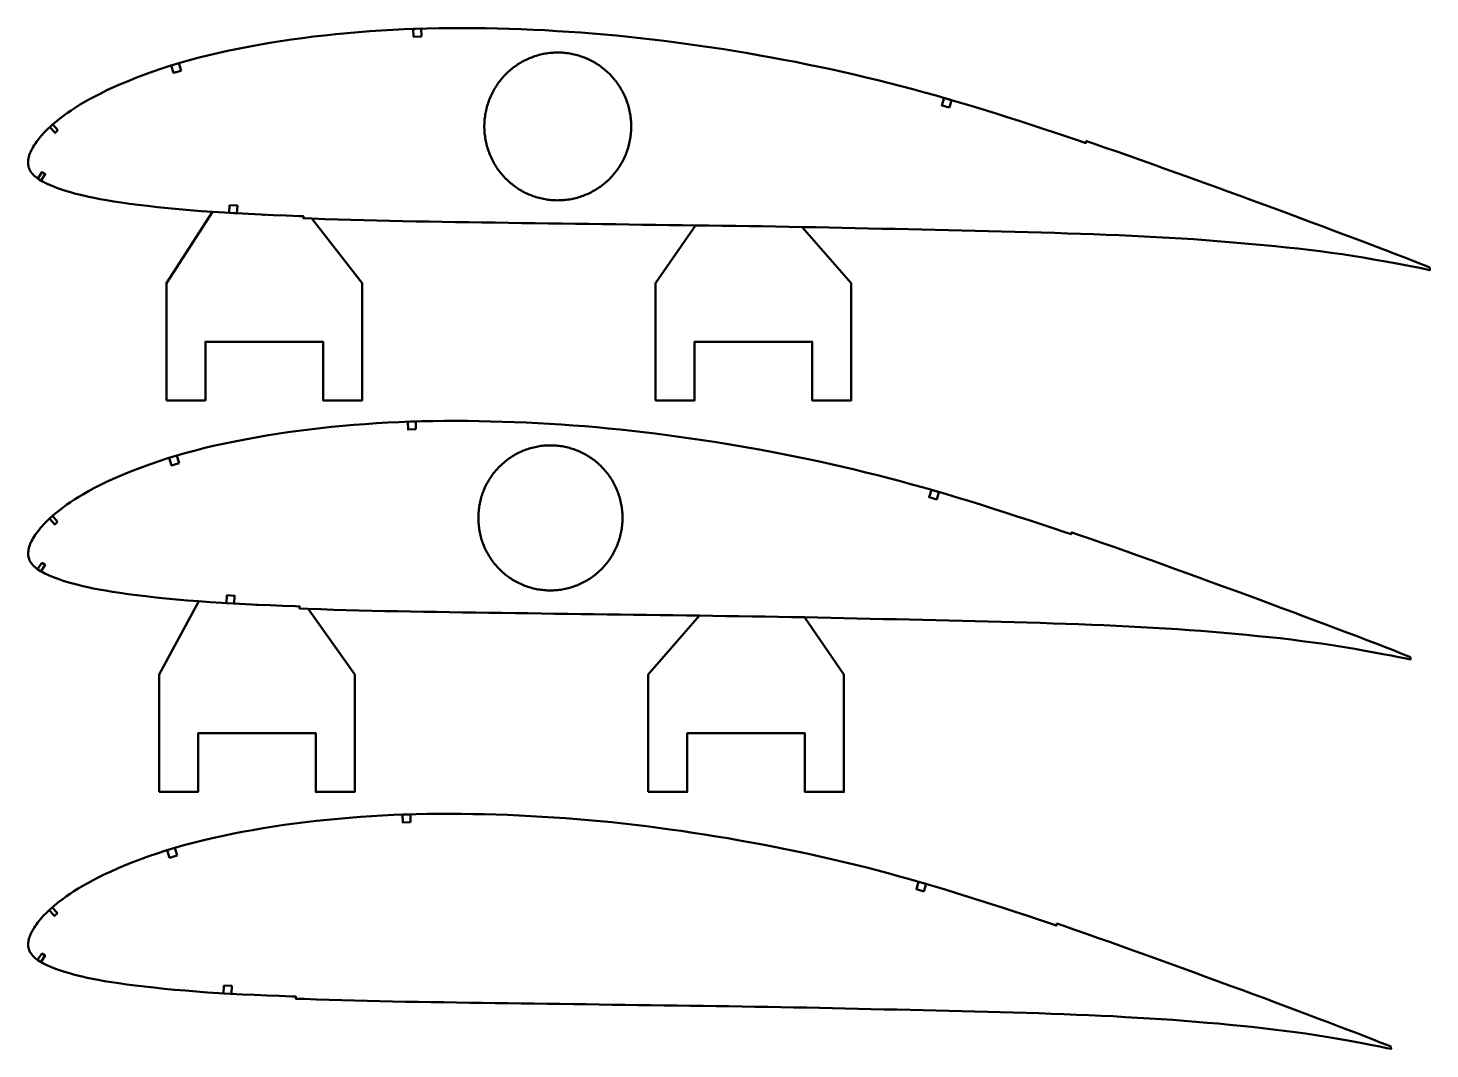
# Model space of a CAD drawing. Header units: metres. Extents: x -32 to 1074, y -15727 to -24.
# Drawn here: x -1 to 716, y -10371 to -9850 of the extents above; entities that cross this region are included whole.
import ezdxf

# ---------------------------------------------------------------- set-up
doc = ezdxf.new("R2010")
doc.units = ezdxf.units.M
doc.layers.add('Layer', color=7, linetype='Continuous', lineweight=50)

msp = doc.modelspace()

# ---------------------------------------------------------------- linework, layer by layer
at = {"layer": 'Layer', "color": 1}
for p, q in [((120, -9945.09), (120, -9945.59)), ((370, -9950.96), (370, -9951.46)), ((116.25, -10144.35), (116.25, -10144.85)), ((366.25, -10150.27), (366.25, -10150.77))]:
    msp.add_line(p, q, dxfattribs=at)
at = {"layer": 'Layer'}
for points in [[(715.65, -9972.07), (713.51, -9971.2), (710.06, -9969.86), (706.33, -9968.39), (702.26, -9966.8), (697.82, -9965.11), (693.04, -9963.28), (687.98, -9961.35), (682.68, -9959.33), (677.24, -9957.25), (671.74, -9955.17), (666.19, -9953.12), (660.57, -9951), (654.88, -9948.84), (649.1, -9946.69), (643.22, -9944.52), (637.24, -9942.33), (631.15, -9940.09), (624.96, -9937.83), (618.7, -9935.54), (612.39, -9933.24), (606.06, -9930.93), (599.73, -9928.63), (593.41, -9926.33), (587.08, -9924.05), (580.76, -9921.77), (574.45, -9919.51), (568.17, -9917.27), (561.91, -9915.06), (555.66, -9912.86), (549.42, -9910.69), (543.19, -9908.54), (540.11, -9907.49), (539.77, -9908.48), (536.64, -9907.41), (530.45, -9905.32), (524.26, -9903.25), (518.08, -9901.21), (511.9, -9899.19), (505.72, -9897.2), (499.56, -9895.22), (493.43, -9893.29), (487.36, -9891.39), (481.31, -9889.54), (475.3, -9887.74), (469.3, -9885.99), (463.32, -9884.28), (457.34, -9882.61), (451.37, -9880.98), (445.41, -9879.4), (439.45, -9877.86), (433.49, -9876.37), (427.51, -9874.92), (421.52, -9873.52), (415.53, -9872.15), (409.51, -9870.82), (403.5, -9869.53), (397.47, -9868.28), (391.43, -9867.07), (385.37, -9865.9), (379.3, -9864.77), (373.2, -9863.68), (367.1, -9862.62), (360.98, -9861.6), (354.87, -9860.61), (348.76, -9859.67), (342.65, -9858.76), (336.55, -9857.9), (330.45, -9857.08), (324.35, -9856.3), (318.26, -9855.56), (312.17, -9854.87), (306.08, -9854.22), (299.99, -9853.61), (293.91, -9853.05), (287.83, -9852.53), (281.74, -9852.06), (275.65, -9851.63), (269.56, -9851.25), (263.47, -9850.9), (257.38, -9850.6), (251.31, -9850.35), (245.24, -9850.13), (239.17, -9849.97), (233.12, -9849.85), (227.09, -9849.77), (221.08, -9849.73), (215.11, -9849.75), (209.17, -9849.81), (203.28, -9849.93), (197.4, -9850.11), (191.52, -9850.34), (185.65, -9850.63), (179.8, -9850.97), (173.96, -9851.36), (168.15, -9851.81), (162.35, -9852.31), (156.58, -9852.86), (150.85, -9853.46), (145.15, -9854.12), (139.49, -9854.84), (133.87, -9855.61), (128.3, -9856.43), (122.78, -9857.32), (117.3, -9858.27), (111.86, -9859.27), (106.48, -9860.32), (101.21, -9861.4), (96.04, -9862.54), (90.98, -9863.74), (86.02, -9864.99), (81.16, -9866.3), (76.39, -9867.67), (71.74, -9869.09), (67.19, -9870.56), (62.78, -9872.07), (58.5, -9873.62), (54.36, -9875.2), (50.39, -9876.8), (46.6, -9878.39), (43.01, -9879.97), (39.62, -9881.54), (36.44, -9883.1), (33.46, -9884.63), (30.67, -9886.14), (28.07, -9887.61), (25.65, -9889.04), (23.41, -9890.43), (21.34, -9891.78), (19.42, -9893.08), (17.65, -9894.35), (16.01, -9895.59), (14.5, -9896.79), (13.09, -9897.95), (11.79, -9899.08), (10.58, -9900.18), (9.46, -9901.24), (8.42, -9902.27), (7.46, -9903.27), (6.57, -9904.25), (5.75, -9905.2), (4.99, -9906.12), (4.29, -9907.02), (3.64, -9907.9), (3.04, -9908.77), (2.48, -9909.62), (1.97, -9910.41), (1.53, -9911.19), (1.12, -9911.99), (0.74, -9912.78), (0.41, -9913.5), (0.13, -9914.2), (-0.1, -9914.92), (-0.29, -9915.63), (-0.45, -9916.32), (-0.57, -9916.98), (-0.65, -9917.65), (-0.69, -9918.26), (-0.7, -9918.87), (-0.65, -9919.48), (-0.54, -9920.11), (-0.38, -9920.74), (-0.17, -9921.37), (0.1, -9922), (0.42, -9922.61), (0.81, -9923.22), (1.27, -9923.83), (1.78, -9924.43), (2.35, -9925.02), (2.98, -9925.6), (3.67, -9926.16), (4.41, -9926.72), (5.22, -9927.26), (6.09, -9927.79), (7.04, -9928.32), (8.06, -9928.84), (9.15, -9929.35), (10.31, -9929.88), (11.56, -9930.4), (12.88, -9930.93), (14.3, -9931.47), (15.81, -9932), (17.43, -9932.54), (19.19, -9933.08), (21.08, -9933.63), (23.13, -9934.19), (25.33, -9934.76), (27.72, -9935.35), (30.3, -9935.94), (33.1, -9936.52), (36.15, -9937.11), (39.46, -9937.69), (43.07, -9938.28), (46.97, -9938.88), (51.16, -9939.48), (55.64, -9940.06), (60.41, -9940.63), (65.46, -9941.18), (70.77, -9941.72), (76.29, -9942.24), (81.97, -9942.75), (87.76, -9943.22), (93.65, -9943.66), (99.65, -9944.04), (105.78, -9944.39), (112.02, -9944.71), (118.36, -9945.02), (124.77, -9945.3), (131.27, -9945.56), (137.83, -9945.81), (140.04, -9945.89), (140, -9946.94), (144.39, -9947.11), (150.99, -9947.34), (157.58, -9947.56), (164.2, -9947.75), (170.84, -9947.93), (177.52, -9948.09), (184.21, -9948.25), (190.89, -9948.4), (197.56, -9948.54), (204.25, -9948.65), (210.97, -9948.75), (217.72, -9948.85), (224.49, -9948.95), (231.27, -9949.05), (238.05, -9949.15), (244.86, -9949.25), (251.68, -9949.34), (258.51, -9949.43), (265.34, -9949.52), (272.17, -9949.62), (279, -9949.72), (285.82, -9949.82), (292.64, -9949.91), (299.47, -9950), (306.3, -9950.09), (313.13, -9950.19), (319.96, -9950.28), (326.78, -9950.38), (333.61, -9950.48), (340.44, -9950.56), (347.26, -9950.65), (354.08, -9950.74), (360.89, -9950.83), (367.7, -9950.93), (374.5, -9951.03), (381.3, -9951.14), (388.1, -9951.26), (394.88, -9951.38), (401.66, -9951.51), (408.44, -9951.65), (415.23, -9951.8), (422.04, -9951.95), (428.86, -9952.1), (435.67, -9952.25), (442.49, -9952.39), (449.3, -9952.54), (456.1, -9952.69), (462.91, -9952.85), (469.72, -9953.01), (476.52, -9953.17), (483.3, -9953.33), (490.07, -9953.49), (496.83, -9953.67), (503.59, -9953.85), (510.35, -9954.05), (517.11, -9954.24), (523.83, -9954.44), (530.5, -9954.64), (537.13, -9954.86), (543.73, -9955.1), (550.3, -9955.35), (556.8, -9955.61), (563.24, -9955.89), (569.64, -9956.22), (576.03, -9956.57), (582.39, -9956.94), (588.7, -9957.3), (594.89, -9957.67), (600.95, -9958.09), (606.99, -9958.58), (613.03, -9959.08), (619.01, -9959.56), (624.91, -9960.08), (630.78, -9960.66), (636.63, -9961.25), (642.42, -9961.79), (648.13, -9962.38), (653.81, -9963.06), (659.53, -9963.8), (665.21, -9964.53), (670.75, -9965.27), (676.17, -9966.11), (681.55, -9967), (686.84, -9967.91), (691.95, -9968.79), (696.81, -9969.68), (701.4, -9970.55), (705.72, -9971.36), (709.72, -9972.15), (713.41, -9972.88), (715.69, -9973.36)], [(715.65, -9972.07), (713.51, -9971.2), (710.06, -9969.86), (706.33, -9968.39), (702.26, -9966.8), (697.82, -9965.11), (693.04, -9963.28), (687.98, -9961.35), (682.68, -9959.33), (677.24, -9957.25), (671.74, -9955.17), (666.19, -9953.12), (660.57, -9951), (654.88, -9948.84), (649.1, -9946.69), (643.22, -9944.52), (637.24, -9942.33), (631.15, -9940.09), (624.96, -9937.83), (618.7, -9935.54), (612.39, -9933.24), (606.06, -9930.93), (599.73, -9928.63), (593.41, -9926.33), (587.08, -9924.05), (580.76, -9921.77), (574.45, -9919.51), (568.17, -9917.27), (561.91, -9915.06), (555.66, -9912.86), (549.42, -9910.69), (543.19, -9908.54), (540.11, -9907.49), (539.77, -9908.48), (536.64, -9907.41), (530.45, -9905.32), (524.26, -9903.25), (518.08, -9901.21), (511.9, -9899.19), (505.72, -9897.2), (499.56, -9895.22), (493.43, -9893.29), (487.36, -9891.39), (481.31, -9889.54), (475.3, -9887.74), (469.3, -9885.99), (463.32, -9884.28), (457.34, -9882.61), (451.37, -9880.98), (445.41, -9879.4), (439.45, -9877.86), (433.49, -9876.37), (427.51, -9874.92), (421.52, -9873.52), (415.53, -9872.15), (409.51, -9870.82), (403.5, -9869.53), (397.47, -9868.28), (391.43, -9867.07), (385.37, -9865.9), (379.3, -9864.77), (373.2, -9863.68), (367.1, -9862.62), (360.98, -9861.6), (354.87, -9860.61), (348.76, -9859.67), (342.65, -9858.76), (336.55, -9857.9), (330.45, -9857.08), (324.35, -9856.3), (318.26, -9855.56), (312.17, -9854.87), (306.08, -9854.22), (299.99, -9853.61), (293.91, -9853.05), (287.83, -9852.53), (281.74, -9852.06), (275.65, -9851.63), (269.56, -9851.25), (263.47, -9850.9), (257.38, -9850.6), (251.31, -9850.35), (245.24, -9850.13), (239.17, -9849.97), (233.12, -9849.85), (227.09, -9849.77), (221.08, -9849.73), (215.11, -9849.75), (209.17, -9849.81), (203.28, -9849.93), (197.4, -9850.11), (191.52, -9850.34), (185.65, -9850.63), (179.8, -9850.97), (173.96, -9851.36), (168.15, -9851.81), (162.35, -9852.31), (156.58, -9852.86), (150.85, -9853.46), (145.15, -9854.12), (139.49, -9854.84), (133.87, -9855.61), (128.3, -9856.43), (122.78, -9857.32), (117.3, -9858.27), (111.86, -9859.27), (106.48, -9860.32), (101.21, -9861.4), (96.04, -9862.54), (90.98, -9863.74), (86.02, -9864.99), (81.16, -9866.3), (76.39, -9867.67), (71.74, -9869.09), (67.19, -9870.56), (62.78, -9872.07), (58.5, -9873.62), (54.36, -9875.2), (50.39, -9876.8), (46.6, -9878.39), (43.01, -9879.97), (39.62, -9881.54), (36.44, -9883.1), (33.46, -9884.63), (30.67, -9886.14), (28.07, -9887.61), (25.65, -9889.04), (23.41, -9890.43), (21.34, -9891.78), (19.42, -9893.08), (17.65, -9894.35), (16.01, -9895.59), (14.5, -9896.79), (13.09, -9897.95), (11.79, -9899.08), (10.58, -9900.18), (9.46, -9901.24), (8.42, -9902.27), (7.46, -9903.27), (6.57, -9904.25), (5.75, -9905.2), (4.99, -9906.12), (4.29, -9907.02), (3.64, -9907.9), (3.04, -9908.77), (2.48, -9909.62), (1.97, -9910.41), (1.53, -9911.19), (1.12, -9911.99), (0.74, -9912.78), (0.41, -9913.5), (0.13, -9914.2), (-0.1, -9914.92), (-0.29, -9915.63), (-0.45, -9916.32), (-0.57, -9916.98), (-0.65, -9917.65), (-0.69, -9918.26), (-0.7, -9918.87), (-0.65, -9919.48), (-0.54, -9920.11), (-0.38, -9920.74), (-0.17, -9921.37), (0.1, -9922), (0.42, -9922.61), (0.81, -9923.22), (1.27, -9923.83), (1.78, -9924.43), (2.35, -9925.02), (2.98, -9925.6), (3.67, -9926.16), (4.41, -9926.72), (5.22, -9927.26), (6.09, -9927.79), (7.04, -9928.32), (8.06, -9928.84), (9.15, -9929.35), (10.31, -9929.88), (11.56, -9930.4), (12.88, -9930.93), (14.3, -9931.47), (15.81, -9932), (17.43, -9932.54), (19.19, -9933.08), (21.08, -9933.63), (23.13, -9934.19), (25.33, -9934.76), (27.72, -9935.35), (30.3, -9935.94), (33.1, -9936.52), (36.15, -9937.11), (39.46, -9937.69), (43.07, -9938.28), (46.97, -9938.88), (51.16, -9939.48), (55.64, -9940.06), (60.41, -9940.63), (65.46, -9941.18), (70.77, -9941.72), (76.29, -9942.24), (81.97, -9942.75), (87.76, -9943.22), (93.65, -9943.66), (99.65, -9944.04), (105.78, -9944.39), (112.02, -9944.71), (118.36, -9945.02), (124.77, -9945.3), (131.27, -9945.56), (137.83, -9945.81), (140.04, -9945.89), (140, -9946.94), (144.39, -9947.11), (150.99, -9947.34), (157.58, -9947.56), (164.2, -9947.75), (170.84, -9947.93), (177.52, -9948.09), (184.21, -9948.25), (190.89, -9948.4), (197.56, -9948.54), (204.25, -9948.65), (210.97, -9948.75), (217.72, -9948.85), (224.49, -9948.95), (231.27, -9949.05), (238.05, -9949.15), (244.86, -9949.25), (251.68, -9949.34), (258.51, -9949.43), (265.34, -9949.52), (272.17, -9949.62), (279, -9949.72), (285.82, -9949.82), (292.64, -9949.91), (299.47, -9950), (306.3, -9950.09), (313.13, -9950.19), (319.96, -9950.28), (326.78, -9950.38), (333.61, -9950.48), (340.44, -9950.56), (347.26, -9950.65), (354.08, -9950.74), (360.89, -9950.83), (367.7, -9950.93), (374.5, -9951.03), (381.3, -9951.14), (388.1, -9951.26), (394.88, -9951.38), (401.66, -9951.51), (408.44, -9951.65), (415.23, -9951.8), (422.04, -9951.95), (428.86, -9952.1), (435.67, -9952.25), (442.49, -9952.39), (449.3, -9952.54), (456.1, -9952.69), (462.91, -9952.85), (469.72, -9953.01), (476.52, -9953.17), (483.3, -9953.33), (490.07, -9953.49), (496.83, -9953.67), (503.59, -9953.85), (510.35, -9954.05), (517.11, -9954.24), (523.83, -9954.44), (530.5, -9954.64), (537.13, -9954.86), (543.73, -9955.1), (550.3, -9955.35), (556.8, -9955.61), (563.24, -9955.89), (569.64, -9956.22), (576.03, -9956.57), (582.39, -9956.94), (588.7, -9957.3), (594.89, -9957.67), (600.95, -9958.09), (606.99, -9958.58), (613.03, -9959.08), (619.01, -9959.56), (624.91, -9960.08), (630.78, -9960.66), (636.63, -9961.25), (642.42, -9961.79), (648.13, -9962.38), (653.81, -9963.06), (659.53, -9963.8), (665.21, -9964.53), (670.75, -9965.27), (676.17, -9966.11), (681.55, -9967), (686.84, -9967.91), (691.95, -9968.79), (696.81, -9969.68), (701.4, -9970.55), (705.72, -9971.36), (709.72, -9972.15), (713.41, -9972.88), (715.69, -9973.36)], [(307.53, -9900), (307.52, -9899.21), (307.5, -9898.41), (307.46, -9897.62), (307.4, -9896.83), (307.32, -9896.04), (307.23, -9895.25), (307.12, -9894.47), (307, -9893.68), (306.86, -9892.9), (306.7, -9892.12), (306.53, -9891.35), (306.34, -9890.58), (306.14, -9889.81), (305.92, -9889.05), (305.68, -9888.29), (305.43, -9887.54), (305.16, -9886.8), (304.88, -9886.06), (304.58, -9885.32), (304.26, -9884.59), (303.93, -9883.87), (303.59, -9883.16), (303.23, -9882.45), (302.86, -9881.75), (302.47, -9881.06), (302.07, -9880.38), (301.65, -9879.71), (301.22, -9879.04), (300.77, -9878.39), (300.32, -9877.74), (299.84, -9877.11), (299.36, -9876.48), (298.86, -9875.87), (298.35, -9875.26), (297.83, -9874.67), (297.29, -9874.08), (296.75, -9873.51), (296.19, -9872.95), (295.62, -9872.41), (295.03, -9871.87), (294.44, -9871.35), (293.84, -9870.84), (293.22, -9870.34), (292.6, -9869.85), (291.96, -9869.38), (291.32, -9868.93), (290.67, -9868.48), (290, -9868.05), (289.33, -9867.64), (288.65, -9867.24), (287.96, -9866.85), (287.27, -9866.48), (286.56, -9866.12), (285.85, -9865.78), (285.13, -9865.45), (284.41, -9865.14), (283.68, -9864.84), (282.94, -9864.56), (282.2, -9864.29), (281.45, -9864.04), (280.69, -9863.81), (279.94, -9863.59), (279.17, -9863.39), (278.41, -9863.2), (277.64, -9863.03), (276.86, -9862.88), (276.09, -9862.74), (275.31, -9862.62), (274.52, -9862.52), (273.74, -9862.43), (272.95, -9862.36), (272.17, -9862.31), (271.38, -9862.27), (270.59, -9862.25), (269.8, -9862.24), (269.01, -9862.26), (268.23, -9862.28), (267.44, -9862.33), (266.65, -9862.39), (265.87, -9862.47), (265.09, -9862.57), (264.3, -9862.68), (263.53, -9862.81), (262.75, -9862.95), (261.98, -9863.11), (261.21, -9863.29), (260.45, -9863.49), (259.68, -9863.7), (258.93, -9863.92), (258.18, -9864.16), (257.43, -9864.42), (256.69, -9864.7), (255.96, -9864.99), (255.23, -9865.29), (254.51, -9865.61), (253.79, -9865.94), (253.08, -9866.29), (252.38, -9866.66), (251.69, -9867.04), (251.01, -9867.43), (250.33, -9867.84), (249.66, -9868.27), (249.01, -9868.7), (248.36, -9869.15), (247.72, -9869.62), (247.09, -9870.1), (246.47, -9870.59), (245.86, -9871.09), (245.26, -9871.61), (244.67, -9872.14), (244.1, -9872.68), (243.53, -9873.23), (242.98, -9873.8), (242.44, -9874.37), (241.91, -9874.96), (241.39, -9875.56), (240.89, -9876.17), (240.4, -9876.79), (239.92, -9877.42), (239.45, -9878.06), (239, -9878.71), (238.56, -9879.37), (238.14, -9880.04), (237.73, -9880.72), (237.33, -9881.41), (236.95, -9882.1), (236.59, -9882.81), (236.24, -9883.52), (235.9, -9884.23), (235.58, -9884.96), (235.27, -9885.69), (234.98, -9886.43), (234.7, -9887.17), (234.44, -9887.92), (234.2, -9888.67), (233.97, -9889.43), (233.76, -9890.2), (233.56, -9890.96), (233.38, -9891.74), (233.22, -9892.51), (233.07, -9893.29), (232.93, -9894.07), (232.82, -9894.86), (232.72, -9895.65), (232.64, -9896.43), (232.57, -9897.23), (232.52, -9898.02), (232.49, -9898.81), (232.47, -9899.6), (232.47, -9900.4), (232.49, -9901.19), (232.52, -9901.98), (232.57, -9902.77), (232.64, -9903.57), (232.72, -9904.35), (232.82, -9905.14), (232.93, -9905.93), (233.07, -9906.71), (233.22, -9907.49), (233.38, -9908.26), (233.56, -9909.04), (233.76, -9909.8), (233.97, -9910.57), (234.2, -9911.33), (234.44, -9912.08), (234.7, -9912.83), (234.98, -9913.57), (235.27, -9914.31), (235.58, -9915.04), (235.9, -9915.77), (236.24, -9916.48), (236.59, -9917.19), (236.95, -9917.9), (237.33, -9918.59), (237.73, -9919.28), (238.14, -9919.96), (238.56, -9920.63), (239, -9921.29), (239.45, -9921.94), (239.92, -9922.58), (240.4, -9923.21), (240.89, -9923.83), (241.39, -9924.44), (241.91, -9925.04), (242.44, -9925.63), (242.98, -9926.2), (243.53, -9926.77), (244.1, -9927.32), (244.67, -9927.86), (245.26, -9928.39), (245.86, -9928.91), (246.47, -9929.41), (247.09, -9929.9), (247.72, -9930.38), (248.36, -9930.85), (249.01, -9931.3), (249.66, -9931.73), (250.33, -9932.16), (251.01, -9932.57), (251.69, -9932.96), (252.38, -9933.34), (253.08, -9933.71), (253.79, -9934.06), (254.51, -9934.39), (255.23, -9934.71), (255.96, -9935.01), (256.69, -9935.3), (257.43, -9935.58), (258.18, -9935.84), (258.93, -9936.08), (259.68, -9936.3), (260.45, -9936.51), (261.21, -9936.71), (261.98, -9936.89), (262.75, -9937.05), (263.53, -9937.19), (264.3, -9937.32), (265.09, -9937.43), (265.87, -9937.53), (266.65, -9937.61), (267.44, -9937.67), (268.23, -9937.72), (269.01, -9937.74), (269.8, -9937.76), (270.59, -9937.75), (271.38, -9937.73), (272.17, -9937.69), (272.95, -9937.64), (273.74, -9937.57), (274.52, -9937.48), (275.31, -9937.38), (276.09, -9937.26), (276.86, -9937.12), (277.64, -9936.97), (278.41, -9936.8), (279.17, -9936.61), (279.94, -9936.41), (280.69, -9936.19), (281.45, -9935.96), (282.2, -9935.71), (282.94, -9935.44), (283.68, -9935.16), (284.41, -9934.86), (285.13, -9934.55), (285.85, -9934.22), (286.56, -9933.88), (287.27, -9933.52), (287.96, -9933.15), (288.65, -9932.76), (289.33, -9932.36), (290, -9931.95), (290.67, -9931.52), (291.32, -9931.07), (291.96, -9930.62), (292.6, -9930.15), (293.22, -9929.66), (293.84, -9929.16), (294.44, -9928.65), (295.03, -9928.13), (295.62, -9927.59), (296.19, -9927.05), (296.75, -9926.49), (297.29, -9925.92), (297.83, -9925.33), (298.35, -9924.74), (298.86, -9924.13), (299.36, -9923.52), (299.84, -9922.89), (300.32, -9922.26), (300.77, -9921.61), (301.22, -9920.96), (301.65, -9920.29), (302.07, -9919.62), (302.47, -9918.94), (302.86, -9918.25), (303.23, -9917.55), (303.59, -9916.84), (303.93, -9916.13), (304.26, -9915.41), (304.58, -9914.68), (304.88, -9913.94), (305.16, -9913.2), (305.43, -9912.46), (305.68, -9911.71), (305.92, -9910.95), (306.14, -9910.19), (306.34, -9909.42), (306.53, -9908.65), (306.7, -9907.88), (306.86, -9907.1), (307, -9906.32), (307.12, -9905.53), (307.23, -9904.75), (307.32, -9903.96), (307.4, -9903.17), (307.46, -9902.38), (307.5, -9901.59), (307.52, -9900.79), (307.53, -9900)], [(705.71, -10171.08), (703.6, -10170.22), (700.2, -10168.9), (696.52, -10167.44), (692.5, -10165.88), (688.12, -10164.21), (683.41, -10162.41), (678.42, -10160.5), (673.2, -10158.51), (667.83, -10156.46), (662.41, -10154.41), (656.94, -10152.39), (651.39, -10150.3), (645.79, -10148.17), (640.08, -10146.05), (634.28, -10143.9), (628.39, -10141.75), (622.38, -10139.54), (616.27, -10137.31), (610.1, -10135.05), (603.88, -10132.78), (597.64, -10130.51), (591.4, -10128.23), (585.16, -10125.97), (578.93, -10123.72), (572.69, -10121.48), (566.47, -10119.25), (560.27, -10117.04), (554.1, -10114.85), (547.94, -10112.69), (541.79, -10110.55), (535.64, -10108.43), (532.61, -10107.39), (532.27, -10108.39), (529.18, -10107.33), (523.08, -10105.26), (516.98, -10103.23), (510.88, -10101.21), (504.79, -10099.22), (498.69, -10097.25), (492.61, -10095.31), (486.57, -10093.4), (480.58, -10091.53), (474.62, -10089.71), (468.69, -10087.93), (462.78, -10086.2), (456.88, -10084.51), (450.98, -10082.87), (445.1, -10081.27), (439.22, -10079.71), (433.34, -10078.19), (427.46, -10076.72), (421.57, -10075.29), (415.67, -10073.9), (409.75, -10072.55), (403.82, -10071.24), (397.89, -10069.97), (391.94, -10068.74), (385.99, -10067.55), (380.02, -10066.4), (374.02, -10065.28), (368.01, -10064.2), (361.99, -10063.16), (355.97, -10062.15), (349.94, -10061.18), (343.91, -10060.25), (337.89, -10059.35), (331.87, -10058.5), (325.86, -10057.69), (319.84, -10056.93), (313.84, -10056.2), (307.83, -10055.52), (301.83, -10054.88), (295.83, -10054.28), (289.83, -10053.72), (283.83, -10053.21), (277.83, -10052.75), (271.82, -10052.32), (265.81, -10051.94), (259.81, -10051.6), (253.81, -10051.31), (247.81, -10051.06), (241.83, -10050.85), (235.85, -10050.68), (229.88, -10050.56), (223.93, -10050.49), (218.01, -10050.45), (212.12, -10050.47), (206.27, -10050.53), (200.45, -10050.64), (194.66, -10050.82), (188.86, -10051.05), (183.08, -10051.34), (177.31, -10051.67), (171.55, -10052.06), (165.81, -10052.5), (160.1, -10052.99), (154.41, -10053.53), (148.76, -10054.13), (143.14, -10054.78), (137.56, -10055.48), (132.02, -10056.24), (126.53, -10057.06), (121.08, -10057.93), (115.68, -10058.87), (110.31, -10059.86), (105.01, -10060.89), (99.81, -10061.96), (94.71, -10063.08), (89.72, -10064.26), (84.83, -10065.49), (80.03, -10066.79), (75.34, -10068.14), (70.75, -10069.54), (66.27, -10070.99), (61.91, -10072.48), (57.69, -10074.01), (53.62, -10075.57), (49.7, -10077.14), (45.96, -10078.71), (42.42, -10080.27), (39.08, -10081.82), (35.94, -10083.35), (33, -10084.86), (30.25, -10086.35), (27.69, -10087.8), (25.31, -10089.21), (23.1, -10090.58), (21.05, -10091.91), (19.17, -10093.2), (17.42, -10094.45), (15.81, -10095.66), (14.31, -10096.85), (12.92, -10098), (11.64, -10099.11), (10.44, -10100.19), (9.34, -10101.24), (8.32, -10102.25), (7.37, -10103.24), (6.5, -10104.2), (5.69, -10105.14), (4.93, -10106.05), (4.24, -10106.94), (3.61, -10107.8), (3.01, -10108.66), (2.46, -10109.49), (1.96, -10110.28), (1.52, -10111.05), (1.12, -10111.84), (0.75, -10112.61), (0.42, -10113.32), (0.15, -10114.01), (-0.08, -10114.72), (-0.27, -10115.42), (-0.42, -10116.1), (-0.54, -10116.75), (-0.62, -10117.41), (-0.66, -10118), (-0.67, -10118.61), (-0.62, -10119.21), (-0.52, -10119.82), (-0.36, -10120.44), (-0.15, -10121.06), (0.12, -10121.68), (0.44, -10122.29), (0.82, -10122.89), (1.26, -10123.48), (1.77, -10124.07), (2.34, -10124.65), (2.95, -10125.23), (3.63, -10125.78), (4.36, -10126.33), (5.16, -10126.86), (6.02, -10127.39), (6.95, -10127.9), (7.96, -10128.42), (9.03, -10128.93), (10.18, -10129.44), (11.4, -10129.96), (12.71, -10130.48), (14.11, -10131.01), (15.6, -10131.54), (17.2, -10132.07), (18.93, -10132.6), (20.79, -10133.14), (22.81, -10133.69), (24.99, -10134.26), (27.34, -10134.83), (29.89, -10135.42), (32.65, -10136), (35.65, -10136.58), (38.92, -10137.15), (42.47, -10137.73), (46.32, -10138.32), (50.45, -10138.91), (54.87, -10139.49), (59.57, -10140.05), (64.55, -10140.59), (69.79, -10141.12), (75.23, -10141.64), (80.83, -10142.14), (86.54, -10142.6), (92.35, -10143.03), (98.27, -10143.41), (104.31, -10143.75), (110.47, -10144.07), (116.71, -10144.37), (123.04, -10144.65), (129.45, -10144.9), (135.92, -10145.16), (138.09, -10145.24), (138.05, -10146.29), (142.38, -10146.45), (148.89, -10146.68), (155.4, -10146.89), (161.92, -10147.08), (168.47, -10147.26), (175.05, -10147.42), (181.65, -10147.58), (188.24, -10147.73), (194.82, -10147.86), (201.41, -10147.97), (208.04, -10148.07), (214.7, -10148.16), (221.37, -10148.26), (228.05, -10148.37), (234.75, -10148.46), (241.46, -10148.56), (248.19, -10148.64), (254.92, -10148.74), (261.65, -10148.83), (268.39, -10148.93), (275.12, -10149.03), (281.85, -10149.12), (288.58, -10149.21), (295.31, -10149.3), (302.04, -10149.39), (308.78, -10149.48), (315.51, -10149.58), (322.25, -10149.68), (328.98, -10149.77), (335.71, -10149.85), (342.44, -10149.94), (349.16, -10150.03), (355.88, -10150.12), (362.59, -10150.22), (369.3, -10150.32), (376, -10150.43), (382.7, -10150.54), (389.4, -10150.66), (396.08, -10150.79), (402.77, -10150.93), (409.47, -10151.07), (416.18, -10151.22), (422.9, -10151.37), (429.62, -10151.52), (436.34, -10151.66), (443.06, -10151.8), (449.77, -10151.96), (456.48, -10152.11), (463.2, -10152.27), (469.9, -10152.43), (476.59, -10152.58), (483.27, -10152.74), (489.93, -10152.92), (496.59, -10153.1), (503.26, -10153.29), (509.92, -10153.48), (516.55, -10153.67), (523.14, -10153.87), (529.67, -10154.09), (536.18, -10154.33), (542.66, -10154.57), (549.07, -10154.83), (555.42, -10155.11), (561.73, -10155.43), (568.03, -10155.78), (574.3, -10156.14), (580.52, -10156.5), (586.62, -10156.86), (592.6, -10157.28), (598.56, -10157.76), (604.52, -10158.25), (610.41, -10158.72), (616.23, -10159.24), (622.02, -10159.81), (627.79, -10160.39), (633.5, -10160.93), (639.13, -10161.51), (644.73, -10162.18), (650.37, -10162.9), (655.97, -10163.62), (661.43, -10164.35), (666.78, -10165.18), (672.09, -10166.06), (677.3, -10166.96), (682.34, -10167.83), (687.13, -10168.7), (691.66, -10169.56), (695.92, -10170.37), (699.87, -10171.14), (703.51, -10171.86), (705.75, -10172.34)], [(705.71, -10171.08), (703.6, -10170.22), (700.2, -10168.9), (696.52, -10167.44), (692.5, -10165.88), (688.12, -10164.21), (683.41, -10162.41), (678.42, -10160.5), (673.2, -10158.51), (667.83, -10156.46), (662.41, -10154.41), (656.94, -10152.39), (651.39, -10150.3), (645.79, -10148.17), (640.08, -10146.05), (634.28, -10143.9), (628.39, -10141.75), (622.38, -10139.54), (616.27, -10137.31), (610.1, -10135.05), (603.88, -10132.78), (597.64, -10130.51), (591.4, -10128.23), (585.16, -10125.97), (578.93, -10123.72), (572.69, -10121.48), (566.47, -10119.25), (560.27, -10117.04), (554.1, -10114.85), (547.94, -10112.69), (541.79, -10110.55), (535.64, -10108.43), (532.61, -10107.39), (532.27, -10108.39), (529.18, -10107.33), (523.08, -10105.26), (516.98, -10103.23), (510.88, -10101.21), (504.79, -10099.22), (498.69, -10097.25), (492.61, -10095.31), (486.57, -10093.4), (480.58, -10091.53), (474.62, -10089.71), (468.69, -10087.93), (462.78, -10086.2), (456.88, -10084.51), (450.98, -10082.87), (445.1, -10081.27), (439.22, -10079.71), (433.34, -10078.19), (427.46, -10076.72), (421.57, -10075.29), (415.67, -10073.9), (409.75, -10072.55), (403.82, -10071.24), (397.89, -10069.97), (391.94, -10068.74), (385.99, -10067.55), (380.02, -10066.4), (374.02, -10065.28), (368.01, -10064.2), (361.99, -10063.16), (355.97, -10062.15), (349.94, -10061.18), (343.91, -10060.25), (337.89, -10059.35), (331.87, -10058.5), (325.86, -10057.69), (319.84, -10056.93), (313.84, -10056.2), (307.83, -10055.52), (301.83, -10054.88), (295.83, -10054.28), (289.83, -10053.72), (283.83, -10053.21), (277.83, -10052.75), (271.82, -10052.32), (265.81, -10051.94), (259.81, -10051.6), (253.81, -10051.31), (247.81, -10051.06), (241.83, -10050.85), (235.85, -10050.68), (229.88, -10050.56), (223.93, -10050.49), (218.01, -10050.45), (212.12, -10050.47), (206.27, -10050.53), (200.45, -10050.64), (194.66, -10050.82), (188.86, -10051.05), (183.08, -10051.34), (177.31, -10051.67), (171.55, -10052.06), (165.81, -10052.5), (160.1, -10052.99), (154.41, -10053.53), (148.76, -10054.13), (143.14, -10054.78), (137.56, -10055.48), (132.02, -10056.24), (126.53, -10057.06), (121.08, -10057.93), (115.68, -10058.87), (110.31, -10059.86), (105.01, -10060.89), (99.81, -10061.96), (94.71, -10063.08), (89.72, -10064.26), (84.83, -10065.49), (80.03, -10066.79), (75.34, -10068.14), (70.75, -10069.54), (66.27, -10070.99), (61.91, -10072.48), (57.69, -10074.01), (53.62, -10075.57), (49.7, -10077.14), (45.96, -10078.71), (42.42, -10080.27), (39.08, -10081.82), (35.94, -10083.35), (33, -10084.86), (30.25, -10086.35), (27.69, -10087.8), (25.31, -10089.21), (23.1, -10090.58), (21.05, -10091.91), (19.17, -10093.2), (17.42, -10094.45), (15.81, -10095.66), (14.31, -10096.85), (12.92, -10098), (11.64, -10099.11), (10.44, -10100.19), (9.34, -10101.24), (8.32, -10102.25), (7.37, -10103.24), (6.5, -10104.2), (5.69, -10105.14), (4.93, -10106.05), (4.24, -10106.94), (3.61, -10107.8), (3.01, -10108.66), (2.46, -10109.49), (1.96, -10110.28), (1.52, -10111.05), (1.12, -10111.84), (0.75, -10112.61), (0.42, -10113.32), (0.15, -10114.01), (-0.08, -10114.72), (-0.27, -10115.42), (-0.42, -10116.1), (-0.54, -10116.75), (-0.62, -10117.41), (-0.66, -10118), (-0.67, -10118.61), (-0.62, -10119.21), (-0.52, -10119.82), (-0.36, -10120.44), (-0.15, -10121.06), (0.12, -10121.68), (0.44, -10122.29), (0.82, -10122.89), (1.26, -10123.48), (1.77, -10124.07), (2.34, -10124.65), (2.95, -10125.23), (3.63, -10125.78), (4.36, -10126.33), (5.16, -10126.86), (6.02, -10127.39), (6.95, -10127.9), (7.96, -10128.42), (9.03, -10128.93), (10.18, -10129.44), (11.4, -10129.96), (12.71, -10130.48), (14.11, -10131.01), (15.6, -10131.54), (17.2, -10132.07), (18.93, -10132.6), (20.79, -10133.14), (22.81, -10133.69), (24.99, -10134.26), (27.34, -10134.83), (29.89, -10135.42), (32.65, -10136), (35.65, -10136.58), (38.92, -10137.15), (42.47, -10137.73), (46.32, -10138.32), (50.45, -10138.91), (54.87, -10139.49), (59.57, -10140.05), (64.55, -10140.59), (69.79, -10141.12), (75.23, -10141.64), (80.83, -10142.14), (86.54, -10142.6), (92.35, -10143.03), (98.27, -10143.41), (104.31, -10143.75), (110.47, -10144.07), (116.71, -10144.37), (123.04, -10144.65), (129.45, -10144.9), (135.92, -10145.16), (138.09, -10145.24), (138.05, -10146.29), (142.38, -10146.45), (148.89, -10146.68), (155.4, -10146.89), (161.92, -10147.08), (168.47, -10147.26), (175.05, -10147.42), (181.65, -10147.58), (188.24, -10147.73), (194.82, -10147.86), (201.41, -10147.97), (208.04, -10148.07), (214.7, -10148.16), (221.37, -10148.26), (228.05, -10148.37), (234.75, -10148.46), (241.46, -10148.56), (248.19, -10148.64), (254.92, -10148.74), (261.65, -10148.83), (268.39, -10148.93), (275.12, -10149.03), (281.85, -10149.12), (288.58, -10149.21), (295.31, -10149.3), (302.04, -10149.39), (308.78, -10149.48), (315.51, -10149.58), (322.25, -10149.68), (328.98, -10149.77), (335.71, -10149.85), (342.44, -10149.94), (349.16, -10150.03), (355.88, -10150.12), (362.59, -10150.22), (369.3, -10150.32), (376, -10150.43), (382.7, -10150.54), (389.4, -10150.66), (396.08, -10150.79), (402.77, -10150.93), (409.47, -10151.07), (416.18, -10151.22), (422.9, -10151.37), (429.62, -10151.52), (436.34, -10151.66), (443.06, -10151.8), (449.77, -10151.96), (456.48, -10152.11), (463.2, -10152.27), (469.9, -10152.43), (476.59, -10152.58), (483.27, -10152.74), (489.93, -10152.92), (496.59, -10153.1), (503.26, -10153.29), (509.92, -10153.48), (516.55, -10153.67), (523.14, -10153.87), (529.67, -10154.09), (536.18, -10154.33), (542.66, -10154.57), (549.07, -10154.83), (555.42, -10155.11), (561.73, -10155.43), (568.03, -10155.78), (574.3, -10156.14), (580.52, -10156.5), (586.62, -10156.86), (592.6, -10157.28), (598.56, -10157.76), (604.52, -10158.25), (610.41, -10158.72), (616.23, -10159.24), (622.02, -10159.81), (627.79, -10160.39), (633.5, -10160.93), (639.13, -10161.51), (644.73, -10162.18), (650.37, -10162.9), (655.97, -10163.62), (661.43, -10164.35), (666.78, -10165.18), (672.09, -10166.06), (677.3, -10166.96), (682.34, -10167.83), (687.13, -10168.7), (691.66, -10169.56), (695.92, -10170.37), (699.87, -10171.14), (703.51, -10171.86), (705.75, -10172.34)], [(303.09, -10100), (303.08, -10099.22), (303.06, -10098.44), (303.02, -10097.67), (302.96, -10096.89), (302.89, -10096.11), (302.8, -10095.34), (302.69, -10094.57), (302.57, -10093.8), (302.43, -10093.03), (302.28, -10092.27), (302.11, -10091.51), (301.92, -10090.75), (301.72, -10090), (301.51, -10089.25), (301.27, -10088.51), (301.03, -10087.77), (300.76, -10087.04), (300.49, -10086.31), (300.19, -10085.59), (299.88, -10084.88), (299.56, -10084.17), (299.22, -10083.47), (298.87, -10082.78), (298.5, -10082.09), (298.12, -10081.42), (297.73, -10080.75), (297.32, -10080.08), (296.89, -10079.43), (296.46, -10078.79), (296.01, -10078.16), (295.55, -10077.53), (295.07, -10076.92), (294.58, -10076.31), (294.08, -10075.72), (293.57, -10075.14), (293.04, -10074.56), (292.5, -10074), (291.95, -10073.45), (291.39, -10072.92), (290.82, -10072.39), (290.24, -10071.88), (289.65, -10071.38), (289.05, -10070.89), (288.43, -10070.41), (287.81, -10069.95), (287.18, -10069.5), (286.54, -10069.07), (285.88, -10068.65), (285.23, -10068.24), (284.56, -10067.84), (283.88, -10067.46), (283.2, -10067.1), (282.51, -10066.75), (281.81, -10066.41), (281.1, -10066.09), (280.39, -10065.78), (279.67, -10065.49), (278.95, -10065.21), (278.22, -10064.95), (277.49, -10064.71), (276.75, -10064.48), (276, -10064.27), (275.25, -10064.07), (274.5, -10063.88), (273.75, -10063.72), (272.99, -10063.57), (272.22, -10063.43), (271.46, -10063.32), (270.69, -10063.21), (269.92, -10063.13), (269.15, -10063.06), (268.38, -10063), (267.6, -10062.97), (266.83, -10062.95), (266.06, -10062.94), (265.28, -10062.96), (264.51, -10062.98), (263.74, -10063.03), (262.96, -10063.09), (262.19, -10063.17), (261.43, -10063.26), (260.66, -10063.37), (259.9, -10063.5), (259.13, -10063.64), (258.38, -10063.8), (257.62, -10063.97), (256.87, -10064.16), (256.12, -10064.37), (255.38, -10064.59), (254.65, -10064.83), (253.91, -10065.08), (253.19, -10065.35), (252.47, -10065.63), (251.75, -10065.93), (251.04, -10066.25), (250.34, -10066.58), (249.65, -10066.92), (248.96, -10067.28), (248.28, -10067.65), (247.61, -10068.04), (246.94, -10068.44), (246.29, -10068.85), (245.64, -10069.28), (245.01, -10069.73), (244.38, -10070.18), (243.76, -10070.65), (243.15, -10071.13), (242.55, -10071.63), (241.97, -10072.13), (241.39, -10072.65), (240.82, -10073.18), (240.27, -10073.73), (239.73, -10074.28), (239.19, -10074.85), (238.68, -10075.43), (238.17, -10076.01), (237.67, -10076.61), (237.19, -10077.22), (236.72, -10077.84), (236.27, -10078.47), (235.82, -10079.11), (235.39, -10079.76), (234.98, -10080.41), (234.57, -10081.08), (234.19, -10081.75), (233.81, -10082.43), (233.45, -10083.12), (233.11, -10083.82), (232.78, -10084.53), (232.46, -10085.24), (232.16, -10085.95), (231.87, -10086.68), (231.6, -10087.41), (231.35, -10088.14), (231.11, -10088.88), (230.88, -10089.63), (230.67, -10090.38), (230.48, -10091.13), (230.3, -10091.89), (230.14, -10092.65), (230, -10093.42), (229.87, -10094.18), (229.75, -10094.95), (229.66, -10095.73), (229.58, -10096.5), (229.51, -10097.28), (229.46, -10098.05), (229.43, -10098.83), (229.41, -10099.61), (229.41, -10100.39), (229.43, -10101.17), (229.46, -10101.95), (229.51, -10102.72), (229.58, -10103.5), (229.66, -10104.27), (229.75, -10105.05), (229.87, -10105.82), (230, -10106.58), (230.14, -10107.35), (230.3, -10108.11), (230.48, -10108.87), (230.67, -10109.62), (230.88, -10110.37), (231.11, -10111.12), (231.35, -10111.86), (231.6, -10112.59), (231.87, -10113.32), (232.16, -10114.05), (232.46, -10114.76), (232.78, -10115.47), (233.11, -10116.18), (233.45, -10116.88), (233.81, -10117.57), (234.19, -10118.25), (234.57, -10118.92), (234.98, -10119.59), (235.39, -10120.24), (235.82, -10120.89), (236.27, -10121.53), (236.72, -10122.16), (237.19, -10122.78), (237.67, -10123.39), (238.17, -10123.99), (238.68, -10124.57), (239.19, -10125.15), (239.73, -10125.72), (240.27, -10126.27), (240.82, -10126.82), (241.39, -10127.35), (241.97, -10127.87), (242.55, -10128.37), (243.15, -10128.87), (243.76, -10129.35), (244.38, -10129.82), (245.01, -10130.27), (245.64, -10130.72), (246.29, -10131.15), (246.94, -10131.56), (247.61, -10131.96), (248.28, -10132.35), (248.96, -10132.72), (249.65, -10133.08), (250.34, -10133.42), (251.04, -10133.75), (251.75, -10134.07), (252.47, -10134.37), (253.19, -10134.65), (253.91, -10134.92), (254.65, -10135.17), (255.38, -10135.41), (256.12, -10135.63), (256.87, -10135.84), (257.62, -10136.03), (258.38, -10136.2), (259.13, -10136.36), (259.9, -10136.5), (260.66, -10136.63), (261.43, -10136.74), (262.19, -10136.83), (262.96, -10136.91), (263.74, -10136.97), (264.51, -10137.02), (265.28, -10137.04), (266.06, -10137.06), (266.83, -10137.05), (267.6, -10137.03), (268.38, -10137), (269.15, -10136.94), (269.92, -10136.87), (270.69, -10136.79), (271.46, -10136.68), (272.22, -10136.57), (272.99, -10136.43), (273.75, -10136.28), (274.5, -10136.12), (275.25, -10135.93), (276, -10135.73), (276.75, -10135.52), (277.49, -10135.29), (278.22, -10135.05), (278.95, -10134.79), (279.67, -10134.51), (280.39, -10134.22), (281.1, -10133.91), (281.81, -10133.59), (282.51, -10133.25), (283.2, -10132.9), (283.88, -10132.54), (284.56, -10132.16), (285.23, -10131.76), (285.88, -10131.35), (286.54, -10130.93), (287.18, -10130.5), (287.81, -10130.05), (288.43, -10129.59), (289.05, -10129.11), (289.65, -10128.62), (290.24, -10128.12), (290.82, -10127.61), (291.39, -10127.08), (291.95, -10126.55), (292.5, -10126), (293.04, -10125.44), (293.57, -10124.86), (294.08, -10124.28), (294.58, -10123.69), (295.07, -10123.08), (295.55, -10122.47), (296.01, -10121.84), (296.46, -10121.21), (296.89, -10120.57), (297.32, -10119.92), (297.73, -10119.25), (298.12, -10118.58), (298.5, -10117.91), (298.87, -10117.22), (299.22, -10116.53), (299.56, -10115.83), (299.88, -10115.12), (300.19, -10114.41), (300.49, -10113.69), (300.76, -10112.96), (301.03, -10112.23), (301.27, -10111.49), (301.51, -10110.75), (301.72, -10110), (301.92, -10109.25), (302.11, -10108.49), (302.28, -10107.73), (302.43, -10106.97), (302.57, -10106.2), (302.69, -10105.43), (302.8, -10104.66), (302.89, -10103.89), (302.96, -10103.11), (303.02, -10102.33), (303.06, -10101.56), (303.08, -10100.78), (303.09, -10100)], [(695.76, -10370.08), (693.68, -10369.23), (690.33, -10367.93), (686.71, -10366.5), (682.75, -10364.96), (678.43, -10363.31), (673.78, -10361.54), (668.86, -10359.65), (663.71, -10357.69), (658.42, -10355.67), (653.07, -10353.65), (647.68, -10351.66), (642.22, -10349.59), (636.69, -10347.5), (631.06, -10345.41), (625.35, -10343.29), (619.53, -10341.17), (613.61, -10338.99), (607.59, -10336.79), (601.51, -10334.56), (595.37, -10332.33), (589.22, -10330.08), (583.07, -10327.84), (576.92, -10325.61), (570.77, -10323.39), (564.62, -10321.18), (558.49, -10318.98), (552.38, -10316.8), (546.29, -10314.65), (540.22, -10312.52), (534.15, -10310.41), (528.1, -10308.32), (525.1, -10307.29), (524.76, -10308.29), (521.72, -10307.25), (515.7, -10305.21), (509.69, -10303.2), (503.68, -10301.21), (497.67, -10299.25), (491.66, -10297.31), (485.67, -10295.4), (479.71, -10293.51), (473.81, -10291.67), (467.93, -10289.87), (462.09, -10288.12), (456.26, -10286.42), (450.44, -10284.75), (444.63, -10283.13), (438.82, -10281.55), (433.03, -10280.01), (427.23, -10278.52), (421.43, -10277.07), (415.63, -10275.66), (409.81, -10274.29), (403.97, -10272.96), (398.13, -10271.67), (392.28, -10270.41), (386.42, -10269.2), (380.55, -10268.03), (374.66, -10266.89), (368.75, -10265.79), (362.83, -10264.73), (356.89, -10263.7), (350.95, -10262.7), (345.01, -10261.75), (339.07, -10260.83), (333.13, -10259.95), (327.19, -10259.11), (321.26, -10258.31), (315.34, -10257.55), (309.41, -10256.84), (303.49, -10256.16), (297.57, -10255.53), (291.66, -10254.94), (285.74, -10254.4), (279.83, -10253.89), (273.91, -10253.43), (267.99, -10253.02), (262.07, -10252.64), (256.15, -10252.31), (250.23, -10252.02), (244.32, -10251.77), (238.42, -10251.56), (232.53, -10251.4), (226.65, -10251.28), (220.78, -10251.21), (214.94, -10251.17), (209.13, -10251.18), (203.36, -10251.25), (197.63, -10251.36), (191.92, -10251.53), (186.2, -10251.76), (180.5, -10252.04), (174.81, -10252.37), (169.14, -10252.75), (163.48, -10253.19), (157.84, -10253.67), (152.24, -10254.21), (146.66, -10254.8), (141.12, -10255.44), (135.62, -10256.13), (130.16, -10256.88), (124.75, -10257.68), (119.38, -10258.55), (114.05, -10259.47), (108.76, -10260.44), (103.54, -10261.46), (98.41, -10262.52), (93.38, -10263.62), (88.46, -10264.78), (83.64, -10266), (78.91, -10267.28), (74.28, -10268.61), (69.76, -10269.99), (65.34, -10271.42), (61.05, -10272.89), (56.89, -10274.4), (52.87, -10275.93), (49.01, -10277.48), (45.32, -10279.03), (41.83, -10280.57), (38.54, -10282.09), (35.44, -10283.6), (32.55, -10285.09), (29.84, -10286.56), (27.31, -10287.99), (24.96, -10289.38), (22.79, -10290.73), (20.77, -10292.04), (18.91, -10293.31), (17.19, -10294.54), (15.6, -10295.74), (14.12, -10296.91), (12.75, -10298.04), (11.49, -10299.14), (10.31, -10300.2), (9.22, -10301.23), (8.22, -10302.23), (7.29, -10303.21), (6.42, -10304.15), (5.62, -10305.08), (4.88, -10305.98), (4.2, -10306.85), (3.57, -10307.71), (2.99, -10308.55), (2.44, -10309.37), (1.95, -10310.14), (1.52, -10310.9), (1.12, -10311.68), (0.76, -10312.44), (0.44, -10313.14), (0.17, -10313.82), (-0.06, -10314.52), (-0.24, -10315.21), (-0.4, -10315.87), (-0.51, -10316.52), (-0.59, -10317.17), (-0.63, -10317.75), (-0.64, -10318.34), (-0.59, -10318.94), (-0.49, -10319.54), (-0.33, -10320.15), (-0.13, -10320.76), (0.13, -10321.36), (0.45, -10321.96), (0.82, -10322.55), (1.26, -10323.14), (1.76, -10323.72), (2.32, -10324.29), (2.93, -10324.85), (3.59, -10325.4), (4.31, -10325.94), (5.1, -10326.47), (5.95, -10326.98), (6.86, -10327.49), (7.85, -10328), (8.91, -10328.5), (10.04, -10329.01), (11.25, -10329.52), (12.54, -10330.03), (13.91, -10330.55), (15.38, -10331.08), (16.96, -10331.6), (18.67, -10332.12), (20.51, -10332.66), (22.49, -10333.2), (24.64, -10333.76), (26.96, -10334.32), (29.47, -10334.9), (32.19, -10335.47), (35.15, -10336.04), (38.37, -10336.61), (41.88, -10337.18), (45.67, -10337.76), (49.74, -10338.34), (54.1, -10338.91), (58.74, -10339.46), (63.65, -10340), (68.81, -10340.52), (74.18, -10341.03), (79.7, -10341.52), (85.33, -10341.98), (91.05, -10342.4), (96.88, -10342.78), (102.84, -10343.11), (108.91, -10343.43), (115.07, -10343.72), (121.31, -10344), (127.63, -10344.25), (134.01, -10344.5), (136.15, -10344.58), (136.11, -10345.63), (140.38, -10345.79), (146.79, -10346.02), (153.21, -10346.23), (159.64, -10346.41), (166.1, -10346.58), (172.59, -10346.75), (179.09, -10346.9), (185.59, -10347.05), (192.07, -10347.18), (198.58, -10347.29), (205.11, -10347.39), (211.67, -10347.48), (218.25, -10347.58), (224.84, -10347.68), (231.44, -10347.77), (238.06, -10347.86), (244.69, -10347.95), (251.33, -10348.04), (257.97, -10348.13), (264.61, -10348.23), (271.25, -10348.33), (277.88, -10348.43), (284.51, -10348.51), (291.15, -10348.6), (297.79, -10348.69), (304.43, -10348.78), (311.07, -10348.88), (317.71, -10348.97), (324.34, -10349.06), (330.98, -10349.15), (337.62, -10349.23), (344.25, -10349.31), (350.87, -10349.41), (357.48, -10349.5), (364.1, -10349.6), (370.71, -10349.71), (377.31, -10349.82), (383.91, -10349.94), (390.5, -10350.07), (397.09, -10350.2), (403.7, -10350.35), (410.32, -10350.5), (416.94, -10350.64), (423.57, -10350.78), (430.2, -10350.92), (436.82, -10351.07), (443.44, -10351.22), (450.05, -10351.37), (456.67, -10351.53), (463.28, -10351.68), (469.88, -10351.83), (476.46, -10351.99), (483.03, -10352.16), (489.6, -10352.35), (496.18, -10352.53), (502.74, -10352.72), (509.28, -10352.91), (515.77, -10353.11), (522.21, -10353.32), (528.63, -10353.55), (535.01, -10353.8), (541.34, -10354.05), (547.6, -10354.33), (553.82, -10354.64), (560.03, -10354.99), (566.21, -10355.35), (572.35, -10355.7), (578.36, -10356.05), (584.26, -10356.47), (590.13, -10356.94), (596, -10357.43), (601.82, -10357.89), (607.55, -10358.39), (613.26, -10358.96), (618.95, -10359.53), (624.58, -10360.07), (630.13, -10360.63), (635.65, -10361.3), (641.21, -10362.01), (646.73, -10362.72), (652.12, -10363.44), (657.39, -10364.26), (662.62, -10365.13), (667.76, -10366.01), (672.73, -10366.87), (677.45, -10367.73), (681.92, -10368.58), (686.12, -10369.37), (690.01, -10370.13), (693.6, -10370.85), (695.82, -10371.31)], [(695.76, -10370.08), (693.68, -10369.23), (690.33, -10367.93), (686.71, -10366.5), (682.75, -10364.96), (678.43, -10363.31), (673.78, -10361.54), (668.86, -10359.65), (663.71, -10357.69), (658.42, -10355.67), (653.07, -10353.65), (647.68, -10351.66), (642.22, -10349.59), (636.69, -10347.5), (631.06, -10345.41), (625.35, -10343.29), (619.53, -10341.17), (613.61, -10338.99), (607.59, -10336.79), (601.51, -10334.56), (595.37, -10332.33), (589.22, -10330.08), (583.07, -10327.84), (576.92, -10325.61), (570.77, -10323.39), (564.62, -10321.18), (558.49, -10318.98), (552.38, -10316.8), (546.29, -10314.65), (540.22, -10312.52), (534.15, -10310.41), (528.1, -10308.32), (525.1, -10307.29), (524.76, -10308.29), (521.72, -10307.25), (515.7, -10305.21), (509.69, -10303.2), (503.68, -10301.21), (497.67, -10299.25), (491.66, -10297.31), (485.67, -10295.4), (479.71, -10293.51), (473.81, -10291.67), (467.93, -10289.87), (462.09, -10288.12), (456.26, -10286.42), (450.44, -10284.75), (444.63, -10283.13), (438.82, -10281.55), (433.03, -10280.01), (427.23, -10278.52), (421.43, -10277.07), (415.63, -10275.66), (409.81, -10274.29), (403.97, -10272.96), (398.13, -10271.67), (392.28, -10270.41), (386.42, -10269.2), (380.55, -10268.03), (374.66, -10266.89), (368.75, -10265.79), (362.83, -10264.73), (356.89, -10263.7), (350.95, -10262.7), (345.01, -10261.75), (339.07, -10260.83), (333.13, -10259.95), (327.19, -10259.11), (321.26, -10258.31), (315.34, -10257.55), (309.41, -10256.84), (303.49, -10256.16), (297.57, -10255.53), (291.66, -10254.94), (285.74, -10254.4), (279.83, -10253.89), (273.91, -10253.43), (267.99, -10253.02), (262.07, -10252.64), (256.15, -10252.31), (250.23, -10252.02), (244.32, -10251.77), (238.42, -10251.56), (232.53, -10251.4), (226.65, -10251.28), (220.78, -10251.21), (214.94, -10251.17), (209.13, -10251.18), (203.36, -10251.25), (197.63, -10251.36), (191.92, -10251.53), (186.2, -10251.76), (180.5, -10252.04), (174.81, -10252.37), (169.14, -10252.75), (163.48, -10253.19), (157.84, -10253.67), (152.24, -10254.21), (146.66, -10254.8), (141.12, -10255.44), (135.62, -10256.13), (130.16, -10256.88), (124.75, -10257.68), (119.38, -10258.55), (114.05, -10259.47), (108.76, -10260.44), (103.54, -10261.46), (98.41, -10262.52), (93.38, -10263.62), (88.46, -10264.78), (83.64, -10266), (78.91, -10267.28), (74.28, -10268.61), (69.76, -10269.99), (65.34, -10271.42), (61.05, -10272.89), (56.89, -10274.4), (52.87, -10275.93), (49.01, -10277.48), (45.32, -10279.03), (41.83, -10280.57), (38.54, -10282.09), (35.44, -10283.6), (32.55, -10285.09), (29.84, -10286.56), (27.31, -10287.99), (24.96, -10289.38), (22.79, -10290.73), (20.77, -10292.04), (18.91, -10293.31), (17.19, -10294.54), (15.6, -10295.74), (14.12, -10296.91), (12.75, -10298.04), (11.49, -10299.14), (10.31, -10300.2), (9.22, -10301.23), (8.22, -10302.23), (7.29, -10303.21), (6.42, -10304.15), (5.62, -10305.08), (4.88, -10305.98), (4.2, -10306.85), (3.57, -10307.71), (2.99, -10308.55), (2.44, -10309.37), (1.95, -10310.14), (1.52, -10310.9), (1.12, -10311.68), (0.76, -10312.44), (0.44, -10313.14), (0.17, -10313.82), (-0.06, -10314.52), (-0.24, -10315.21), (-0.4, -10315.87), (-0.51, -10316.52), (-0.59, -10317.17), (-0.63, -10317.75), (-0.64, -10318.34), (-0.59, -10318.94), (-0.49, -10319.54), (-0.33, -10320.15), (-0.13, -10320.76), (0.13, -10321.36), (0.45, -10321.96), (0.82, -10322.55), (1.26, -10323.14), (1.76, -10323.72), (2.32, -10324.29), (2.93, -10324.85), (3.59, -10325.4), (4.31, -10325.94), (5.1, -10326.47), (5.95, -10326.98), (6.86, -10327.49), (7.85, -10328), (8.91, -10328.5), (10.04, -10329.01), (11.25, -10329.52), (12.54, -10330.03), (13.91, -10330.55), (15.38, -10331.08), (16.96, -10331.6), (18.67, -10332.12), (20.51, -10332.66), (22.49, -10333.2), (24.64, -10333.76), (26.96, -10334.32), (29.47, -10334.9), (32.19, -10335.47), (35.15, -10336.04), (38.37, -10336.61), (41.88, -10337.18), (45.67, -10337.76), (49.74, -10338.34), (54.1, -10338.91), (58.74, -10339.46), (63.65, -10340), (68.81, -10340.52), (74.18, -10341.03), (79.7, -10341.52), (85.33, -10341.98), (91.05, -10342.4), (96.88, -10342.78), (102.84, -10343.11), (108.91, -10343.43), (115.07, -10343.72), (121.31, -10344), (127.63, -10344.25), (134.01, -10344.5), (136.15, -10344.58), (136.11, -10345.63), (140.38, -10345.79), (146.79, -10346.02), (153.21, -10346.23), (159.64, -10346.41), (166.1, -10346.58), (172.59, -10346.75), (179.09, -10346.9), (185.59, -10347.05), (192.07, -10347.18), (198.58, -10347.29), (205.11, -10347.39), (211.67, -10347.48), (218.25, -10347.58), (224.84, -10347.68), (231.44, -10347.77), (238.06, -10347.86), (244.69, -10347.95), (251.33, -10348.04), (257.97, -10348.13), (264.61, -10348.23), (271.25, -10348.33), (277.88, -10348.43), (284.51, -10348.51), (291.15, -10348.6), (297.79, -10348.69), (304.43, -10348.78), (311.07, -10348.88), (317.71, -10348.97), (324.34, -10349.06), (330.98, -10349.15), (337.62, -10349.23), (344.25, -10349.31), (350.87, -10349.41), (357.48, -10349.5), (364.1, -10349.6), (370.71, -10349.71), (377.31, -10349.82), (383.91, -10349.94), (390.5, -10350.07), (397.09, -10350.2), (403.7, -10350.35), (410.32, -10350.5), (416.94, -10350.64), (423.57, -10350.78), (430.2, -10350.92), (436.82, -10351.07), (443.44, -10351.22), (450.05, -10351.37), (456.67, -10351.53), (463.28, -10351.68), (469.88, -10351.83), (476.46, -10351.99), (483.03, -10352.16), (489.6, -10352.35), (496.18, -10352.53), (502.74, -10352.72), (509.28, -10352.91), (515.77, -10353.11), (522.21, -10353.32), (528.63, -10353.55), (535.01, -10353.8), (541.34, -10354.05), (547.6, -10354.33), (553.82, -10354.64), (560.03, -10354.99), (566.21, -10355.35), (572.35, -10355.7), (578.36, -10356.05), (584.26, -10356.47), (590.13, -10356.94), (596, -10357.43), (601.82, -10357.89), (607.55, -10358.39), (613.26, -10358.96), (618.95, -10359.53), (624.58, -10360.07), (630.13, -10360.63), (635.65, -10361.3), (641.21, -10362.01), (646.73, -10362.72), (652.12, -10363.44), (657.39, -10364.26), (662.62, -10365.13), (667.76, -10366.01), (672.73, -10366.87), (677.45, -10367.73), (681.92, -10368.58), (686.12, -10369.37), (690.01, -10370.13), (693.6, -10370.85), (695.82, -10371.31)]]:
    msp.add_lwpolyline(points, close=True, dxfattribs=at)
for points in [[(200.3, -9854.02), (196.3, -9854.14), (196.18, -9850.14), (200.18, -9850.02), (200.3, -9854.02)], [(77.49, -9871.52), (73.66, -9872.69), (72.49, -9868.86), (76.32, -9867.69), (77.49, -9871.52)], [(470.15, -9890.4), (466.31, -9889.28), (467.43, -9885.44), (471.27, -9886.56), (470.15, -9890.4)], [(14.58, -9901.95), (13.1, -9903.29), (10.41, -9900.33), (11.89, -9898.98), (14.58, -9901.95)], [(6.46, -9923.28), (8.13, -9924.39), (5.9, -9927.72), (4.24, -9926.6), (6.46, -9923.28)], [(102.31, -9940.18), (106.31, -9940.41), (106.08, -9944.4), (102.09, -9944.18), (102.31, -9940.18)], [(197.55, -10054.73), (193.55, -10054.86), (193.43, -10050.86), (197.43, -10050.74), (197.55, -10054.73)], [(76.46, -10071.98), (72.63, -10073.15), (71.46, -10069.32), (75.29, -10068.15), (76.46, -10071.98)], [(463.62, -10090.62), (459.78, -10089.49), (460.91, -10085.65), (464.75, -10086.78), (463.62, -10090.62)], [(14.44, -10101.97), (12.95, -10103.31), (10.27, -10100.35), (11.75, -10099.01), (14.44, -10101.97)], [(6.41, -10122.89), (8.07, -10124), (5.84, -10127.32), (4.18, -10126.21), (6.41, -10122.89)], [(100.87, -10139.55), (104.86, -10139.78), (104.64, -10143.77), (100.64, -10143.54), (100.87, -10139.55)], [(194.8, -10255.45), (190.8, -10255.57), (190.68, -10251.57), (194.67, -10251.45), (194.8, -10255.45)], [(75.43, -10272.44), (71.61, -10273.61), (70.44, -10269.78), (74.26, -10268.61), (75.43, -10272.44)], [(457.1, -10290.83), (453.26, -10289.71), (454.38, -10285.87), (458.22, -10286.99), (457.1, -10290.83)], [(14.3, -10301.99), (12.81, -10303.33), (10.13, -10300.37), (11.61, -10299.03), (14.3, -10301.99)], [(6.35, -10322.49), (8.01, -10323.6), (5.78, -10326.93), (4.12, -10325.82), (6.35, -10322.49)], [(99.42, -10338.91), (103.42, -10339.14), (103.19, -10343.13), (99.2, -10342.91), (99.42, -10338.91)]]:
    msp.add_lwpolyline(points, dxfattribs=at)
at = {"layer": 'Layer', "color": 1}
for points in [[(70, -10040), (70, -9980), (93.65, -9943.66), (99.65, -9944.04), (105.78, -9944.39), (112.02, -9944.71), (118.36, -9945.02), (124.77, -9945.3), (131.27, -9945.56), (137.83, -9945.81), (140.04, -9945.89), (140, -9946.94), (144.39, -9947.11), (170, -9980), (170, -10040), (150.05, -10040), (150.05, -10010), (89.95, -10010), (89.95, -10040)], [(320, -10040), (320, -9980), (340.44, -9950.56), (347.26, -9950.65), (354.08, -9950.74), (360.89, -9950.83), (367.7, -9950.93), (374.5, -9951.03), (381.3, -9951.14), (388.1, -9951.26), (394.88, -9951.38), (420, -9980), (420, -10040), (400.05, -10040), (400.05, -10010), (339.95, -10010), (339.95, -10040)], [(66.25, -10240), (66.25, -10180), (86.54, -10142.6), (92.35, -10143.03), (98.27, -10143.41), (104.31, -10143.75), (110.47, -10144.07), (116.71, -10144.37), (123.04, -10144.65), (129.45, -10144.9), (135.92, -10145.16), (138.09, -10145.24), (138.05, -10146.29), (142.38, -10146.45), (166.25, -10180), (166.25, -10240), (146.3, -10240), (146.3, -10210), (86.2, -10210), (86.2, -10240)], [(316.25, -10240), (316.25, -10180), (342.44, -10149.94), (349.16, -10150.03), (355.88, -10150.12), (362.59, -10150.22), (369.3, -10150.32), (376, -10150.43), (382.7, -10150.54), (389.4, -10150.66), (396.08, -10150.79), (416.25, -10180), (416.25, -10240), (396.3, -10240), (396.3, -10210), (336.2, -10210), (336.2, -10240)]]:
    msp.add_lwpolyline(points, close=True, dxfattribs=at)

doc.saveas('drawing.dxf')
